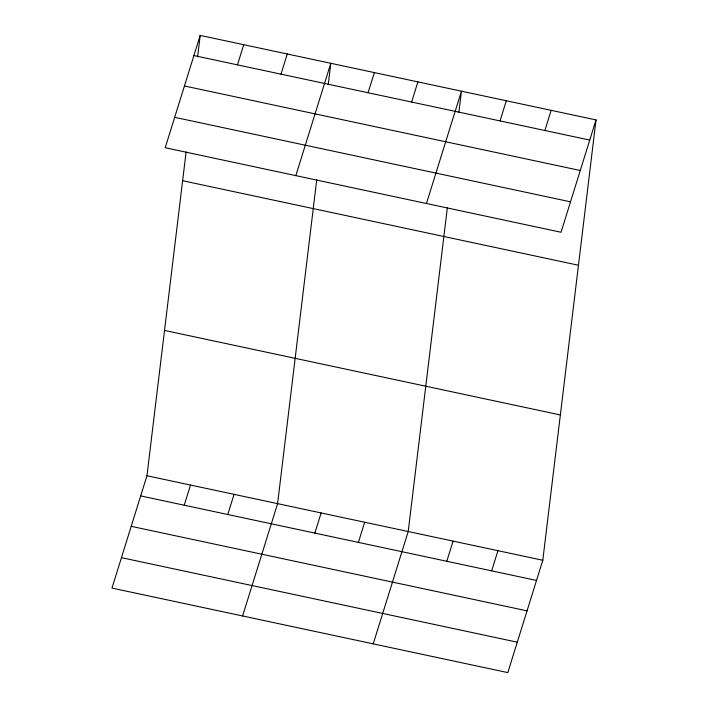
<?xml version="1.0" encoding="UTF-8"?>
<svg xmlns="http://www.w3.org/2000/svg" width="708" height="708" viewBox="0 0 708 708"><rect width="100%" height="100%" fill="white"/><g stroke="black" fill="none" stroke-linecap="round" stroke-linejoin="round"><path stroke-width="1.06" d="M596.021 119.918L561.037 232.251L165.203 147.733L200.187 35.4L596.021 119.918L542.797 560.267L507.813 672.6L111.979 588.082L146.963 475.749L186.116 151.866M197.603 56.773L200.187 35.4M316.741 179.761L277.589 503.645L242.605 615.969M328.229 84.659L330.813 63.295L295.829 175.619M447.359 207.648L408.215 531.531L373.222 643.864M458.855 112.554L461.439 91.182L426.455 203.515M237.454 64.862L243.729 44.701M280.996 74.154L287.271 53.994M184.222 505.211L190.505 485.051M227.764 514.504L234.047 494.343M368.08 92.748L374.355 72.588M411.622 102.049L417.897 81.889M314.848 533.097L321.131 512.937M358.39 542.399L364.673 522.239M500.025 120.926L506.3 100.757M544.886 130.502L551.16 110.342M446.792 561.276L453.076 541.116M491.653 570.852L497.936 550.691M193.912 55.56L589.746 140.078M184.434 85.978L580.268 170.495M174.672 117.316L570.515 201.833M182.629 180.717L578.463 265.234M164.53 330.432L560.364 414.95M146.963 475.749L542.797 560.267M140.68 495.91L536.514 580.436M131.21 526.327L527.044 610.845M121.449 557.665L517.283 642.183"/></g></svg>
